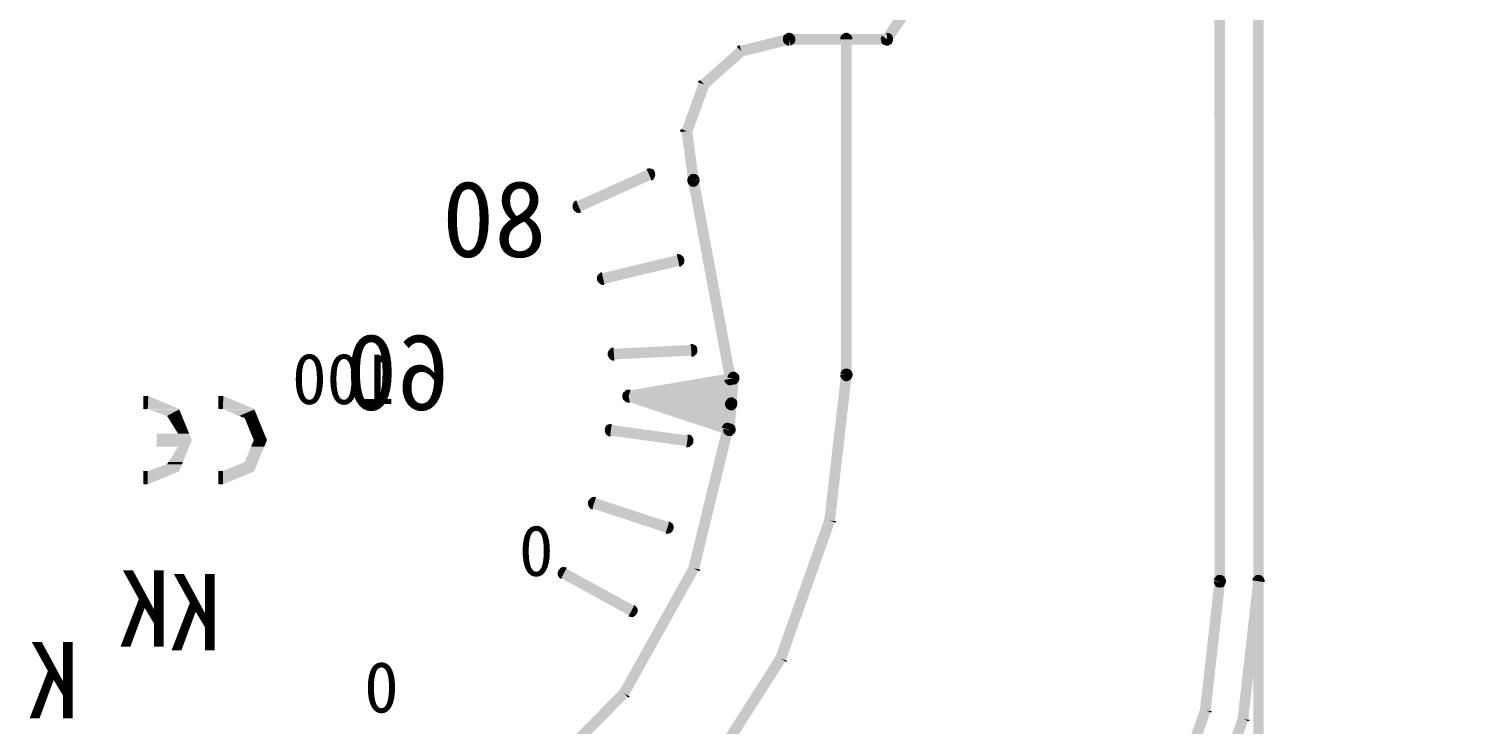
# Model space of a CAD drawing. Header units: millimetres. Extents: x -185079 to -2648, y 85916 to 249201.
# Drawn here: x -52763.5 to -52650.8, y 133348.9 to 133402.8 of the extents above; entities that cross this region are included whole.
import ezdxf

# ---------------------------------------------------------------- set-up
doc = ezdxf.new("R2010")
doc.units = ezdxf.units.MM
doc.linetypes.add('DASHDOT', pattern=[25.4, 12.7, -6.35, 0, -6.35])
doc.layers.get('0').update_dxf_attribs({"color": 255, "linetype": 'DASHDOT'})
doc.layers.add('1', color=4, linetype='Continuous')
doc.styles.add('PDF SimSun', font='simsun.ttc')

msp = doc.modelspace()

# ---------------------------------------------------------------- hatches: boundary and pattern name
at = {"extrusion": (-0.004685415688226612, -0.01745240643729066, 0.9998367168639968)}
for points in [[(-85492.51224580433, 115335.46232936), (-85492.1154440139, 115335.5688754093), (-85491.7179349119, 115335.6756113802), (-85434.68199248592, 115123.2607520412), (-85435.07950158791, 115123.1540160703), (-85435.47630337834, 115123.047470021)], [(-85479.33132064763, 115274.8229424209), (-85478.9345188572, 115274.9294884702), (-85478.53771706678, 115275.0360345195), (-85447.94608624738, 115161.1058234796), (-85448.3428880378, 115160.9992774303), (-85448.73968982823, 115160.892731381)], [(-85480.15482019172, 115207.8123453394), (-85479.76046929408, 115207.6710249463), (-85479.36541108489, 115207.5298944749), (-85483.75086570898, 115194.7259717629), (-85484.14521660662, 115194.867292156), (-85484.54027481581, 115195.0084226274)], [(-85494.81184765778, 115191.0416392213), (-85495.15963346325, 115191.2637106047), (-85495.11915272137, 115191.3162871002), (-85495.08779507625, 115191.3520060862), (-85495.02095388464, 115191.4109023715)], [(-85494.60255150928, 115190.6716687594), (-85494.81184765778, 115191.0416392213), (-85495.02095388464, 115191.4109023715), (-85491.66457782479, 115193.274422298), (-85491.45528167629, 115192.9044518362), (-85491.24598552777, 115192.5344813744)], [(-85491.45528167629, 115192.9044518362), (-85491.56201764723, 115193.3019609382), (-85491.67389084323, 115193.2582720999), (-85491.76258673986, 115193.1790997151), (-85491.83532236009, 115193.0913216235), (-85491.87144176115, 115192.9716684969), (-85491.86594774763, 115192.8495395314), (-85491.83840910744, 115192.7469793539), (-85491.78198866094, 115192.6385247477), (-85491.6907919795, 115192.5530575192), (-85491.58368053945, 115192.5128122168), (-85491.46725608097, 115192.4887171124), (-85491.34854570533, 115192.5069427342)], [(-85491.45528167629, 115192.9044518362), (-85491.24598552777, 115192.5344813744), (-85491.1579969427, 115192.6134638374), (-85491.08526132247, 115192.7012419291), (-85491.04843460985, 115192.8210849774), (-85491.03777842529, 115192.9339009244), (-85491.0687356553, 115193.0491927102), (-85491.12534602347, 115193.1583546279), (-85491.20451840822, 115193.2470505246), (-85491.31415120486, 115193.2995100454), (-85491.43057566335, 115193.3236051497), (-85491.54928603898, 115193.305379528), (-85491.66457782479, 115193.274422298)], [(-85484.25195257756, 115195.264801258), (-85484.14521660662, 115194.867292156), (-85484.03848063566, 115194.469783054), (-85491.34854570533, 115192.5069427342), (-85491.45528167629, 115192.9044518362), (-85491.56201764723, 115193.3019609382)], [(-85487.17958323931, 115194.0525282497), (-85486.78278144887, 115194.159074299), (-85486.82647028714, 115194.2709474949), (-85486.90493536032, 115194.3598333132), (-85486.99342076351, 115194.4323790118), (-85487.11326381181, 115194.4692057244), (-85487.23539277725, 115194.4637117109), (-85487.33724564326, 115194.4363629924), (-85487.44570024943, 115194.3799425459), (-85487.53097755625, 115194.2880385529), (-85487.57122285869, 115194.1809271128), (-85487.59461065149, 115194.064692576), (-85487.57638502974, 115193.9459822004)], [(-85480.0401828001, 115169.0480989624), (-85480.43698459053, 115168.9415529131), (-85480.83378638096, 115168.8350068638), (-85487.57638502974, 115193.9459822004), (-85487.17958323931, 115194.0525282497), (-85486.78278144887, 115194.159074299)], [(-85484.14521660662, 115194.867292156), (-85484.54027481581, 115195.0084226274), (-85484.56366260862, 115194.8921880906), (-85484.54614429842, 115194.7732877933), (-85484.5017481486, 115194.661604519), (-85484.43601468366, 115194.5693001109), (-85484.3355049838, 115194.4999830804), (-85484.22858346539, 115194.4604450896), (-85484.10284598848, 115194.4525001833), (-85483.98755420267, 115194.4834574133), (-85483.89202112639, 115194.5371665815), (-85483.80655389791, 115194.628363263), (-85483.75086570898, 115194.7259717629)], [(-85484.14521660662, 115194.867292156), (-85484.03848063566, 115194.469783054), (-85483.92731475124, 115194.5132819706), (-85483.8386188546, 115194.5924543554), (-85483.76607315603, 115194.6809397585), (-85483.72995375497, 115194.8005928852), (-85483.73474045692, 115194.9229117723), (-85483.7622790971, 115195.0254719499), (-85483.81940685518, 115195.1337366344), (-85483.91060353661, 115195.2192038629), (-85484.01752505501, 115195.2587418537), (-85484.1339495135, 115195.2828369581), (-85484.25195257756, 115195.264801258)], [(-85496.574427231, 115187.5859407816), (-85496.92240295812, 115187.8087194766), (-85497.27037868527, 115188.0314981715), (-85495.15963346325, 115191.2637106047), (-85494.81184765778, 115191.0416392213), (-85494.46387193065, 115190.8188605263)], [(-85496.84103995058, 115183.9275560901), (-85497.26290454241, 115183.965183633), (-85497.68495905588, 115184.0035184874), (-85497.34426754995, 115187.8463470194), (-85496.92240295812, 115187.8087194766), (-85496.50034844465, 115187.7703846222)], [(-85496.92240295812, 115187.8087194766), (-85497.34426754995, 115187.8463470194), (-85497.33196130281, 115187.9050078653), (-85497.30744083734, 115187.9661900677), (-85497.27037868527, 115188.0314981715)], [(-85497.26290454241, 115183.965183633), (-85497.64603197358, 115183.8077111507), (-85497.65970633284, 115183.8586375837), (-85497.67698920358, 115183.9230029365), (-85497.68495905588, 115184.0035184874)], [(-85495.40536421609, 115180.5745947425), (-85495.78849164725, 115180.4171222602), (-85496.17142915676, 115180.2589424664), (-85497.64603197358, 115183.8077111507), (-85497.26290454241, 115183.965183633), (-85496.8799670329, 115184.1233634268)], [(-85503.58892209386, 115175.8353633055), (-85503.85555649389, 115176.1618803685), (-85504.12167350402, 115176.4892946647), (-85499.48405844528, 115180.2771561493), (-85499.21794143516, 115179.9497418531), (-85498.95111711347, 115179.6225174785)], [(-85499.21794143516, 115179.9497418531), (-85498.95111711347, 115179.6225174785), (-85498.87927872645, 115179.7108129601), (-85498.82630181577, 115179.8213429899), (-85498.80291402296, 115179.9375775268), (-85498.82113964472, 115180.0562879024), (-85498.86482848297, 115180.1681610984), (-85498.93056194791, 115180.2604655065), (-85499.03177895935, 115180.3295926152), (-85499.15091469609, 115180.3666092495), (-85499.26031205329, 115180.3645338258), (-85499.37560383909, 115180.3335765958), (-85499.48405844528, 115180.2771561493)], [(-85495.78849164725, 115180.4171222602), (-85495.41239131738, 115180.6007652706), (-85495.47812478233, 115180.6930696787), (-85495.57002877533, 115180.7783469855), (-85495.67624298215, 115180.818074898), (-85495.79266744065, 115180.8421700024), (-85495.90795922645, 115180.8112127724), (-85496.01983242245, 115180.7675239341), (-85496.10852831909, 115180.6883515494), (-85496.17694811626, 115180.5873244596), (-85496.20104322064, 115180.4709000011), (-85496.19554920714, 115180.3487710357), (-85496.16459197713, 115180.2334792499)], [(-85495.78849164725, 115180.4171222602), (-85496.17142915676, 115180.2589424664), (-85496.11500871026, 115180.1504878602), (-85496.02652330707, 115180.0779421616), (-85495.91689051042, 115180.0254826408), (-85495.80046605194, 115180.0013875365), (-85495.68175567631, 115180.0196131582), (-85495.56988248031, 115180.0633019965), (-85495.47776799386, 115180.129742773), (-85495.40845096344, 115180.2302524729), (-85495.38506317064, 115180.3464870097), (-85495.37440698608, 115180.4593029567), (-85495.40536421609, 115180.5745947425)], [(-85496.16459197713, 115180.2334792499), (-85495.78849164725, 115180.4171222602), (-85495.41239131738, 115180.6007652706), (-85488.66091727627, 115166.4990110406), (-85489.0372075278, 115166.3160753418), (-85489.41330785767, 115166.1324323315)], [(-85503.85555649389, 115176.1618803685), (-85504.12167350402, 115176.4892946647), (-85504.19421920259, 115176.4008092615), (-85504.24648880171, 115176.2904691533), (-85504.27058390608, 115176.1740446948), (-85504.25235828433, 115176.0553343192), (-85504.20866944606, 115175.9434611232), (-85504.14222866956, 115175.8513466367), (-85504.04171896969, 115175.7820296063), (-85503.92206584304, 115175.7459102053), (-85503.81247856418, 115175.7472783174), (-85503.69718677839, 115175.7782355474), (-85503.58892209386, 115175.8353633055)], [(-85495.51291232387, 115174.4853207133), (-85495.31705509519, 115174.11174174), (-85495.12068047658, 115173.73906), (-85500.37955729467, 115170.8839286009), (-85500.57541452337, 115171.2575075742), (-85500.77178914196, 115171.6301893143)], [(-85495.31705509519, 115174.11174174), (-85495.12068047658, 115173.73906), (-85495.01906305003, 115173.820943663), (-85494.94651735146, 115173.9094290662), (-85494.90697936059, 115174.0163505846), (-85494.89974176585, 115174.1418981398), (-85494.93069899586, 115174.2571899256), (-85494.98711944236, 115174.3656445318), (-85495.06216592574, 115174.4417987419), (-85495.17611454542, 115174.5075072608), (-85495.29234908226, 115174.5308950536), (-85495.39832784963, 115174.5160880217), (-85495.51291232387, 115174.4853207133)], [(-85500.57541452337, 115171.2575075742), (-85500.77178914196, 115171.6301893143), (-85500.87340656851, 115171.5483056513), (-85500.94595226708, 115171.4598202481), (-85500.98549025795, 115171.3528987297), (-85500.99272785269, 115171.2273511744), (-85500.96177062269, 115171.1120593886), (-85500.90535017618, 115171.0036047824), (-85500.83030369281, 115170.9274505724), (-85500.71635507312, 115170.8617420534), (-85500.60012053628, 115170.8383542606), (-85500.49484908048, 115170.8529713709), (-85500.37955729467, 115170.8839286009)], [(-85498.25103553392, 115165.8204768885), (-85498.38323472136, 115166.2111488108), (-85498.48237630911, 115166.1708785624), (-85498.5712621274, 115166.0924134892), (-85498.63697064634, 115165.9784648695), (-85498.66377702897, 115165.8749619409), (-85498.65828301545, 115165.7528329755), (-85498.62732578545, 115165.6375411897), (-85498.5615923205, 115165.5452367816), (-85498.4696883275, 115165.4599594747), (-85498.36328419902, 115165.4195242506), (-85498.23431805393, 115165.3995550477), (-85498.11902626812, 115165.4305122777)], [(-85492.67249751311, 115168.0471151988), (-85492.54029832565, 115167.6564432764), (-85492.4080991382, 115167.265771354), (-85498.11902626812, 115165.4305122777), (-85498.25103553392, 115165.8204768885), (-85498.38323472136, 115166.2111488108)], [(-85492.54029832565, 115167.6564432764), (-85492.4080991382, 115167.265771354), (-85492.30895755046, 115167.3060416025), (-85492.22026165383, 115167.3852139872), (-85492.15526044645, 115167.4989726853), (-85492.12774675226, 115167.6026655355), (-85492.13324076578, 115167.724794501), (-85492.16419799578, 115167.8400862868), (-85492.22993146072, 115167.9323906949), (-85492.32183545372, 115168.0176680017), (-85492.42875697212, 115168.0572059926), (-85492.5572057273, 115168.0780724288), (-85492.67249751311, 115168.0471151988)], [(-85489.00071265764, 115166.792992268), (-85488.83031864544, 115166.4125761151), (-85488.65921732168, 115166.0323498839), (-85496.136295175, 115162.5960126982), (-85496.30720657711, 115162.9755316179), (-85496.4776005893, 115163.3559477708)], [(-85489.0372075278, 115166.3160753418), (-85489.41330785767, 115166.1324323315), (-85489.34757439273, 115166.0401279234), (-85489.2563777113, 115165.9546606949), (-85489.14926627124, 115165.9144153924), (-85489.0330317344, 115165.8910275996), (-85488.91773994859, 115165.9219848296), (-85488.8058667526, 115165.9656736679), (-85488.71787816753, 115166.044656131), (-85488.64856113713, 115166.1451658309), (-85488.62517334432, 115166.2614003677), (-85488.62996004625, 115166.3837192548), (-85488.66091727627, 115166.4990110406)], [(-85489.23737620532, 115166.3442248906), (-85488.83031864544, 115166.4125761151), (-85488.42326108557, 115166.4809273397), (-85488.06035071213, 115164.516534183), (-85488.46759819366, 115164.4488902701), (-85488.87465575353, 115164.3805390455)], [(-85488.83031864544, 115166.4125761151), (-85488.42326108557, 115166.4809273397), (-85488.45421831557, 115166.5962191255), (-85488.52337037033, 115166.7012551418), (-85488.62458738177, 115166.7703822506), (-85488.73441010006, 115166.8235490829), (-85488.84722604707, 115166.8342052675), (-85488.96251783289, 115166.8032480375), (-85489.07439102889, 115166.7595591992), (-85489.1596683357, 115166.6676552062), (-85489.21535652464, 115166.5700467063), (-85489.23945162902, 115166.4536222478), (-85489.23737620532, 115166.3442248906)], [(-85488.83031864544, 115166.4125761151), (-85488.65921732168, 115166.0323498839), (-85488.55437122697, 115166.1022092502), (-85488.48234291832, 115166.1897974202), (-85488.42936600762, 115166.30032745), (-85488.41870982308, 115166.413143397), (-85488.43693544483, 115166.5318537727), (-85488.48062428308, 115166.6437269687), (-85488.55908935628, 115166.7326127869), (-85488.65688777789, 115166.7890082875), (-85488.7767308262, 115166.8258350001), (-85488.88542087183, 115166.8239494981), (-85489.00071265764, 115166.792992268)], [(-85480.84746074023, 115168.8859332968), (-85480.43698459053, 115168.9415529131), (-85480.02631851919, 115168.9964652178), (-85478.35553604669, 115157.7641167843), (-85478.76601219639, 115157.708497168), (-85479.17667826774, 115157.6535848632)], [(-85480.43698459053, 115168.9415529131), (-85480.02631851919, 115168.9964652178), (-85480.05727574919, 115169.1117570036), (-85480.12642780395, 115169.21679302), (-85480.21491320714, 115169.2893387185), (-85480.32473592543, 115169.3425055509), (-85480.43755187246, 115169.3531617354), (-85480.55626224808, 115169.3349361137), (-85480.66813544407, 115169.2912472754), (-85480.75702126237, 115169.2127822022), (-85480.8127094513, 115169.1151737023), (-85480.84953616392, 115168.995330654), (-85480.84746074023, 115168.8859332968)], [(-85480.43698459053, 115168.9415529131), (-85480.83378638096, 115168.8350068638), (-85480.78990762105, 115168.7224263562), (-85480.71144254786, 115168.6335405379), (-85480.62314706633, 115168.5617021509), (-85480.50330401803, 115168.5248754383), (-85480.38117505258, 115168.5303694518), (-85480.27932218659, 115168.5577181703), (-85480.17086758041, 115168.6141386169), (-85480.0855902736, 115168.7060426099), (-85480.04515504949, 115168.8124467383), (-85480.0217672567, 115168.9286812752), (-85480.0401828001, 115169.0480989624)], [(-85496.30720657711, 115162.9755316179), (-85496.2825005642, 115163.3946849314), (-85496.40050362825, 115163.3766492313), (-85496.51579541406, 115163.3456920013), (-85496.60468123235, 115163.2672269281), (-85496.6738083411, 115163.1660099167), (-85496.71334633198, 115163.0590883983), (-85496.72470982811, 115162.9460825296), (-85496.69375259809, 115162.8307907438), (-85496.63662484002, 115162.7225260593), (-85496.55815976684, 115162.633640241), (-85496.44762973697, 115162.5806633303), (-85496.3321025117, 115162.5570856159)], [(-85496.30720657711, 115162.9755316179), (-85496.4776005893, 115163.3559477708), (-85496.58263660567, 115163.286795716), (-85496.65518230424, 115163.1983103128), (-85496.70745190336, 115163.0879702046), (-85496.7188153995, 115162.974964336), (-85496.70058977773, 115162.8562539603), (-85496.65690093947, 115162.7443807643), (-85496.57772855471, 115162.6556848677), (-85496.48063744466, 115162.5990994455), (-85496.36098431802, 115162.5629800445), (-85496.25158696082, 115162.5650554682), (-85496.136295175, 115162.5960126982)], [(-85488.06725019903, 115162.9070690168), (-85488.09195621197, 115162.4879157032), (-85488.11685214654, 115162.0694697012), (-85496.3321025117, 115162.5570856159), (-85496.30720657711, 115162.9755316179), (-85496.2825005642, 115163.3946849314)], [(-85487.6883172419, 115162.568998536), (-85488.09195621197, 115162.4879157032), (-85488.49559518203, 115162.4068328704), (-85488.87123716372, 115164.3678074373), (-85488.46759819366, 115164.4488902701), (-85488.06376930194, 115164.5292657913)], [(-85488.46759819366, 115164.4488902701), (-85488.87465575353, 115164.3805390455), (-85488.84369852353, 115164.2652472597), (-85488.77454646878, 115164.1602112433), (-85488.67332945734, 115164.0910841346), (-85488.56279942747, 115164.0381072239), (-85488.45069079201, 115164.0272611177), (-85488.33539900622, 115164.0582183477), (-85488.22352581022, 115164.1019071859), (-85488.1382485034, 115164.1938111789), (-85488.08166308123, 115164.290902289), (-85488.05827528842, 115164.4071368258), (-85488.06035071213, 115164.516534183)], [(-85488.46759819366, 115164.4488902701), (-85488.06376930194, 115164.5292657913), (-85488.0949164536, 115164.6452648887), (-85488.16064991854, 115164.7375692968), (-85488.26167700833, 115164.805989094), (-85488.37149972662, 115164.8591559263), (-85488.48431567363, 115164.8698121109), (-85488.59960745944, 115164.8388548808), (-85488.71148065545, 115164.7951660426), (-85488.79694788392, 115164.7039693612), (-85488.85263607286, 115164.6063608612), (-85488.87673117722, 115164.4899364027), (-85488.87123716372, 115164.3678074373)], [(-85496.95009086758, 115160.0548019329), (-85497.00519309397, 115160.4661753158), (-85497.12048487978, 115160.4352180858), (-85497.21601795606, 115160.3815089175), (-85497.30148518454, 115160.2903122361), (-85497.35446209522, 115160.1797822062), (-85497.36511827978, 115160.0669662592), (-85497.34689265801, 115159.9482558836), (-85497.30320381976, 115159.8363826876), (-85497.224031435, 115159.7476867909), (-85497.12352173514, 115159.6783697605), (-85497.01641029508, 115159.6381244581), (-85496.89428132963, 115159.6436184716)], [(-85491.07298914551, 115161.2203549211), (-85491.01717960756, 115160.8091714598), (-85490.96207738118, 115160.3977980769), (-85496.89428132963, 115159.6436184716), (-85496.95009086758, 115160.0548019329), (-85497.00519309397, 115160.4661753158)], [(-85488.23042529714, 115162.4924420197), (-85487.80950345633, 115162.5091594997), (-85487.83704209652, 115162.6117196773), (-85487.88073093478, 115162.7235928733), (-85487.95919600797, 115162.8124786916), (-85488.07314462765, 115162.8781872105), (-85488.17664755623, 115162.9049935931), (-85488.29877652168, 115162.8994995796), (-85488.41406830748, 115162.8685423496), (-85488.50566540402, 115162.8029988063), (-85488.59094271086, 115162.7110948133), (-85488.63137793494, 115162.6046906848), (-85488.65115721629, 115162.4750172282)], [(-85488.09195621197, 115162.4879157032), (-85488.11685214654, 115162.0694697012), (-85487.99795184926, 115162.0869880114), (-85487.88266006345, 115162.1179452414), (-85487.79396416682, 115162.1971176262), (-85487.72554436963, 115162.298144716), (-85487.68529906719, 115162.405256156), (-85487.67464288263, 115162.518072103), (-85487.70560011265, 115162.6333638888), (-85487.76202055915, 115162.741818495), (-85487.8411929439, 115162.8305143917), (-85487.95082574055, 115162.8829739124), (-85488.06725019903, 115162.9070690168)], [(-85491.01717960756, 115160.8091714598), (-85490.96207738118, 115160.3977980769), (-85490.84678559536, 115160.4287553069), (-85490.75125251908, 115160.4824644751), (-85490.6657852906, 115160.5736611566), (-85490.61351569148, 115160.6840012648), (-85490.60215219537, 115160.7970071335), (-85490.62037781712, 115160.9157175091), (-85490.66406665539, 115161.0275907051), (-85490.74323904014, 115161.1162866017), (-85490.84374874001, 115161.1856036321), (-85490.95086018006, 115161.2258489346), (-85491.07298914551, 115161.2203549211)], [(-85488.65115721629, 115162.4750172282), (-85488.23042529714, 115162.4924420197), (-85487.80950345633, 115162.5091594997), (-85487.5496210241, 115151.4196832277), (-85487.9705428649, 115151.4029657477), (-85488.39146470571, 115151.3862482677)], [(-85488.09195621197, 115162.4879157032), (-85488.49559518203, 115162.4068328704), (-85488.46463795201, 115162.2915410846), (-85488.39890448708, 115162.1992366765), (-85488.2978773973, 115162.1308168793), (-85488.18734736742, 115162.0778399686), (-85488.07504881034, 115162.0662865509), (-85487.95975702452, 115162.0972437809), (-85487.84807375018, 115162.1416399307), (-85487.7626065217, 115162.2328366121), (-85487.70691833277, 115162.3304451121), (-85487.68282322839, 115162.4468695706), (-85487.6883172419, 115162.568998536)], [(-85496.73847648191, 115154.256728287), (-85496.713770469, 115154.6758816005), (-85496.83248084462, 115154.6576559788), (-85496.94364672904, 115154.6141570622), (-85497.03595113715, 115154.5484235972), (-85497.1050782459, 115154.4472065858), (-85497.14461623678, 115154.3402850674), (-85497.15256114308, 115154.2145475905), (-85497.12502250289, 115154.1119874129), (-85497.06789474482, 115154.0037227284), (-85496.97669806339, 115153.9182554999), (-85496.87889964176, 115153.8618599994), (-85496.7633724165, 115153.838282285)], [(-85496.7633724165, 115153.838282285), (-85496.73847648191, 115154.256728287), (-85496.713770469, 115154.6758816005), (-85490.73624630032, 115154.3434422034), (-85490.76095231324, 115153.9242888898), (-85490.78565832617, 115153.5051355763)], [(-85490.76095231324, 115153.9242888898), (-85490.78565832617, 115153.5051355763), (-85490.66694795055, 115153.523361198), (-85490.55507475455, 115153.5670500363), (-85490.46296026811, 115153.6334908128), (-85490.39454047091, 115153.7345179026), (-85490.35410524682, 115153.840922031), (-85490.34686765209, 115153.9664695863), (-85490.37440629228, 115154.0690297639), (-85490.43101666043, 115154.1781916816), (-85490.52292065344, 115154.2634689884), (-85490.61982184183, 115154.319347099), (-85490.73624630032, 115154.3434422034)], [(-85479.18806670986, 115157.7468320224), (-85478.76601219639, 115157.708497168), (-85478.34414760456, 115157.6708696251), (-85479.23100665136, 115146.356135037), (-85479.65287124319, 115146.3937625799), (-85480.07492575666, 115146.4320974343)], [(-85497.59629612077, 115148.4058158689), (-85497.50109488696, 115148.816598915), (-85497.61391083397, 115148.8272550996), (-85497.72849530821, 115148.7964877912), (-85497.8403685042, 115148.752798953), (-85497.92564581103, 115148.66089496), (-85497.9822312332, 115148.5638038499), (-85498.005619026, 115148.4475693131), (-85497.99993509083, 115148.3247330361), (-85497.96897786082, 115148.2094412503), (-85497.90324439589, 115148.1171368422), (-85497.8022173061, 115148.048717045), (-85497.6923945878, 115147.9955502126)], [(-85497.6923945878, 115147.9955502126), (-85497.59629612077, 115148.4058158689), (-85497.50109488696, 115148.816598915), (-85491.68412368257, 115147.3961009464), (-85491.78022214961, 115146.9858352901), (-85491.87542338342, 115146.5750522439)], [(-85488.36736960133, 115151.5026727262), (-85487.9705428649, 115151.4029657477), (-85487.57300881691, 115151.3034486908), (-85490.28384124149, 115140.5431451946), (-85490.68066797791, 115140.6428521731), (-85491.0782020259, 115140.7423692299)], [(-85448.75336418749, 115160.943657814), (-85448.3428880378, 115160.9992774303), (-85447.93222196645, 115161.054189735), (-85446.42478772422, 115151.0966776316), (-85446.83545379556, 115151.0417653269), (-85447.24663725683, 115150.9859557889)], [(-85448.3428880378, 115160.9992774303), (-85447.93222196645, 115161.054189735), (-85447.96317919646, 115161.1694815209), (-85448.0323312512, 115161.2745175372), (-85448.1208166544, 115161.3470632358), (-85448.2306393727, 115161.4002300681), (-85448.34345531971, 115161.4108862527), (-85448.46216569534, 115161.3926606309), (-85448.57403889134, 115161.3489717927), (-85448.66292470963, 115161.2705067195), (-85448.71861289856, 115161.1728982195), (-85448.7554396112, 115161.0530551712), (-85448.75336418749, 115160.943657814)], [(-85448.3428880378, 115160.9992774303), (-85448.73968982823, 115160.892731381), (-85448.69581106832, 115160.7801508735), (-85448.61734599512, 115160.6912650552), (-85448.52905051359, 115160.6194266682), (-85448.40920746529, 115160.5825999556), (-85448.28707849985, 115160.5880939691), (-85448.18522563386, 115160.6154426876), (-85448.07677102769, 115160.6718631341), (-85447.99149372085, 115160.7637671271), (-85447.95105849676, 115160.8701712556), (-85447.92767070395, 115160.9864057924), (-85447.94608624738, 115161.1058234796)], [(-85445.86045986868, 115161.7204373891), (-85445.44998371898, 115161.7760570054), (-85445.03861033607, 115161.8311592318), (-85443.43349275587, 115151.199199856), (-85443.84415882721, 115151.1442875513), (-85444.25463497691, 115151.088667935)], [(-85445.44998371898, 115161.7760570054), (-85445.03861033607, 115161.8311592318), (-85445.06956756607, 115161.9464510176), (-85445.1394269324, 115162.0512971123), (-85445.22720502401, 115162.1240327325), (-85445.33773505388, 115162.1770096432), (-85445.4505510009, 115162.1876658277), (-85445.56926137653, 115162.169440206), (-85445.68113457251, 115162.1257513677), (-85445.76931307925, 115162.0474762162), (-85445.82570857975, 115161.9496777946), (-85445.8618279808, 115161.8300246679), (-85445.86045986868, 115161.7204373891)], [(-85491.78022214961, 115146.9858352901), (-85491.87542338342, 115146.5750522439), (-85491.76331474796, 115146.5642061377), (-85491.64802296215, 115146.5951633677), (-85491.53614976617, 115146.638852206), (-85491.45068253769, 115146.7300488874), (-85491.39428703718, 115146.8278473091), (-85491.37089924437, 115146.9440818459), (-85491.37639325789, 115147.0662108113), (-85491.40735048789, 115147.1815025971), (-85491.47308395283, 115147.2738070053), (-85491.57430096428, 115147.342934114), (-85491.68412368257, 115147.3961009464)], [(-85480.05724247082, 115146.5187428532), (-85479.65287124319, 115146.3937625799), (-85479.24850001556, 115146.2687823065), (-85482.66879138685, 115135.4423430391), (-85483.07316261447, 115135.5673233124), (-85483.47753384212, 115135.6923035857)], [(-85491.03795672348, 115140.84948067), (-85490.68066797791, 115140.6428521731), (-85490.323569154, 115140.4369309878), (-85495.80969083316, 115130.8143072831), (-85496.16749696864, 115131.0200385468), (-85496.5247857142, 115131.2266670437)], [(-85447.25389979758, 115151.0666612615), (-85446.83545379556, 115151.0417653269), (-85446.41700779357, 115151.0168693923), (-85447.16248224885, 115140.9632487742), (-85447.58092825087, 115140.9881447088), (-85447.99937425287, 115141.0130406433)], [(-85444.26260482923, 115151.1691834859), (-85443.84415882721, 115151.1442875513), (-85443.42552290355, 115151.1186843051), (-85444.21378707273, 115140.4082541827), (-85444.63223307474, 115140.4331501173), (-85445.05067907674, 115140.4580460519)]]:
    msp.add_hatch(color=7, dxfattribs=at).paths.add_polyline_path(points, flags=16)

# ---------------------------------------------------------------- linework, layer by layer
for p, q in [((-52701.03252303253, 133364.6532231027, 2080.94767151093), (-52701.04569786818, 133364.5602267924, 2080.94598649681)), ((-52711.55693247879, 133360.9106708032, 2080.833025014119), (-52711.60965356364, 133360.8044939135, 2080.830924608726)), ((-52704.83550752765, 133353.864186597, 2080.741524637242), (-52704.87504832631, 133353.7843708661, 2080.739946137846)), ((-52717.01732433077, 133351.1167680433, 2080.636481544665), (-52717.08322899608, 133351.0245039874, 2080.634562210714)), ((-52671.92228919586, 133349.9356416768, 2080.827188171522), (-52671.93546516952, 133349.8565582004, 2080.825746004152)), ((-52669.00671699838, 133349.2590386002, 2080.829040789847), (-52669.01989291216, 133349.1792228693, 2080.827585841069))]:
    msp.add_line(p, q, dxfattribs=at)
for points, elevation in [([(-85495.15963346322, 115191.2637106046), (-85495.11915272134, 115191.3162871002), (-85495.08779507622, 115191.3520060862), (-85495.02095388461, 115191.4109023715)], 5.106815111038158e-10), ([(-85491.5620176472, 115193.3019609381), (-85491.6738908432, 115193.2582720999), (-85491.76258673983, 115193.1790997151), (-85491.83532236006, 115193.0913216235), (-85491.87144176112, 115192.9716684968), (-85491.8659477476, 115192.8495395314), (-85491.83840910741, 115192.7469793538), (-85491.7819886609, 115192.6385247477), (-85491.69079197948, 115192.5530575192), (-85491.58368053942, 115192.5128122168), (-85491.46725608094, 115192.4887171124), (-85491.3485457053, 115192.5069427341)], 5.106815037212168e-10), ([(-85491.24598552774, 115192.5344813743), (-85491.15799694267, 115192.6134638374), (-85491.08526132244, 115192.701241929), (-85491.04843460982, 115192.8210849773), (-85491.03777842526, 115192.9339009244), (-85491.06873565527, 115193.0491927102), (-85491.12534602344, 115193.1583546279), (-85491.2045184082, 115193.2470505246), (-85491.31415120483, 115193.2995100453), (-85491.43057566333, 115193.3236051497), (-85491.54928603895, 115193.3053795279), (-85491.66457782476, 115193.2744222979)], 5.106814981934784e-10), ([(-85486.78278144884, 115194.1590742989), (-85486.82647028711, 115194.2709474949), (-85486.90493536029, 115194.3598333132), (-85486.99342076348, 115194.4323790118), (-85487.11326381179, 115194.4692057244), (-85487.23539277722, 115194.4637117109), (-85487.33724564323, 115194.4363629924), (-85487.4457002494, 115194.3799425459), (-85487.53097755622, 115194.2880385528), (-85487.57122285866, 115194.1809271128), (-85487.59461065146, 115194.064692576), (-85487.57638502971, 115193.9459822003)], 5.106814938980788e-10), ([(-85484.54027481578, 115195.0084226274), (-85484.56366260859, 115194.8921880906), (-85484.5461442984, 115194.7732877933), (-85484.50174814857, 115194.6616045189), (-85484.43601468363, 115194.5693001108), (-85484.33550498377, 115194.4999830804), (-85484.22858346536, 115194.4604450895), (-85484.10284598845, 115194.4525001832), (-85483.98755420264, 115194.4834574132), (-85483.89202112636, 115194.5371665815), (-85483.80655389788, 115194.6283632629), (-85483.75086570895, 115194.7259717629)], 5.106814887946715e-10), ([(-85484.03848063563, 115194.469783054), (-85483.92731475121, 115194.5132819706), (-85483.83861885457, 115194.5924543553), (-85483.766073156, 115194.6809397585), (-85483.72995375494, 115194.8005928852), (-85483.73474045689, 115194.9229117723), (-85483.76227909708, 115195.0254719498), (-85483.81940685515, 115195.1337366344), (-85483.91060353658, 115195.2192038628), (-85484.01752505498, 115195.2587418537), (-85484.13394951347, 115195.2828369581), (-85484.25195257753, 115195.264801258)], 5.106814848791371e-10), ([(-85497.34426754992, 115187.8463470194), (-85497.33196130279, 115187.9050078652), (-85497.3074408373, 115187.9661900677), (-85497.27037868524, 115188.0314981715)], 5.106815349921325e-10), ([(-85497.64603197355, 115183.8077111506), (-85497.65970633281, 115183.8586375836), (-85497.67698920355, 115183.9230029365), (-85497.68495905586, 115184.0035184873)], 5.106815637462821e-10), ([(-85498.95111711344, 115179.6225174785), (-85498.87927872642, 115179.71081296), (-85498.82630181574, 115179.8213429899), (-85498.80291402293, 115179.9375775267), (-85498.82113964469, 115180.0562879023), (-85498.86482848294, 115180.1681610984), (-85498.93056194788, 115180.2604655064), (-85499.03177895932, 115180.3295926152), (-85499.15091469606, 115180.3666092495), (-85499.26031205326, 115180.3645338258), (-85499.37560383906, 115180.3335765958), (-85499.48405844525, 115180.2771561493)], 5.106815901716923e-10), ([(-85495.41239131735, 115180.6007652705), (-85495.4781247823, 115180.6930696787), (-85495.5700287753, 115180.7783469855), (-85495.67624298212, 115180.818074898), (-85495.79266744062, 115180.8421700024), (-85495.90795922642, 115180.8112127724), (-85496.01983242242, 115180.7675239341), (-85496.10852831906, 115180.6883515494), (-85496.17694811623, 115180.5873244596), (-85496.20104322062, 115180.4709000011), (-85496.19554920711, 115180.3487710356), (-85496.1645919771, 115180.2334792498)], 5.106815908958502e-10), ([(-85496.17142915673, 115180.2589424663), (-85496.11500871023, 115180.1504878602), (-85496.02652330704, 115180.0779421616), (-85495.91689051039, 115180.0254826408), (-85495.80046605191, 115180.0013875364), (-85495.68175567628, 115180.0196131582), (-85495.56988248028, 115180.0633019965), (-85495.47776799383, 115180.129742773), (-85495.40845096341, 115180.2302524728), (-85495.38506317062, 115180.3464870097), (-85495.37440698605, 115180.4593029567), (-85495.40536421606, 115180.5745947425)], 5.10681588550595e-10), ([(-85504.12167350399, 115176.4892946646), (-85504.19421920256, 115176.4008092615), (-85504.24648880168, 115176.2904691532), (-85504.27058390605, 115176.1740446948), (-85504.2523582843, 115176.0553343191), (-85504.20866944603, 115175.9434611231), (-85504.14222866953, 115175.8513466367), (-85504.04171896966, 115175.7820296063), (-85503.92206584301, 115175.7459102052), (-85503.81247856416, 115175.7472783173), (-85503.69718677836, 115175.7782355473), (-85503.58892209383, 115175.8353633054)], 5.106816214273626e-10), ([(-85495.12068047655, 115173.7390599999), (-85495.01906305, 115173.8209436629), (-85494.94651735143, 115173.9094290661), (-85494.90697936056, 115174.0163505845), (-85494.89974176582, 115174.1418981398), (-85494.93069899583, 115174.2571899256), (-85494.98711944233, 115174.3656445318), (-85495.06216592572, 115174.4417987418), (-85495.1761145454, 115174.5075072608), (-85495.29234908223, 115174.5308950536), (-85495.3983278496, 115174.5160880216), (-85495.51291232384, 115174.4853207133)], 5.106816320839175e-10), ([(-85500.77178914193, 115171.6301893142), (-85500.87340656848, 115171.5483056512), (-85500.94595226705, 115171.459820248), (-85500.98549025792, 115171.3528987296), (-85500.99272785266, 115171.2273511744), (-85500.96177062266, 115171.1120593886), (-85500.90535017615, 115171.0036047824), (-85500.83030369278, 115170.9274505724), (-85500.71635507309, 115170.8617420534), (-85500.60012053626, 115170.8383542606), (-85500.49484908045, 115170.8529713709), (-85500.37955729464, 115170.8839286009)], 5.106816572350639e-10), ([(-85498.38323472133, 115166.2111488108), (-85498.48237630908, 115166.1708785624), (-85498.57126212737, 115166.0924134892), (-85498.63697064632, 115165.9784648695), (-85498.66377702894, 115165.8749619409), (-85498.65828301542, 115165.7528329755), (-85498.62732578542, 115165.6375411896), (-85498.56159232048, 115165.5452367815), (-85498.46968832747, 115165.4599594747), (-85498.36328419899, 115165.4195242506), (-85498.2343180539, 115165.3995550476), (-85498.11902626809, 115165.4305122776)], 5.106816965149117e-10), ([(-85492.40809913818, 115167.265771354), (-85492.30895755043, 115167.3060416025), (-85492.2202616538, 115167.3852139872), (-85492.15526044642, 115167.4989726852), (-85492.12774675223, 115167.6026655355), (-85492.13324076575, 115167.7247945009), (-85492.16419799575, 115167.8400862867), (-85492.2299314607, 115167.9323906948), (-85492.3218354537, 115168.0176680017), (-85492.42875697209, 115168.0572059925), (-85492.55720572727, 115168.0780724287), (-85492.67249751308, 115168.0471151987)], 5.106816784782988e-10), ([(-85489.41330785764, 115166.1324323314), (-85489.3475743927, 115166.0401279233), (-85489.25637771127, 115165.9546606949), (-85489.14926627121, 115165.9144153924), (-85489.03303173438, 115165.8910275996), (-85488.91773994856, 115165.9219848296), (-85488.80586675258, 115165.9656736679), (-85488.7178781675, 115166.044656131), (-85488.6485611371, 115166.1451658309), (-85488.62517334429, 115166.2614003677), (-85488.62996004622, 115166.3837192548), (-85488.66091727624, 115166.4990110406)], 5.106816900470385e-10), ([(-85488.42326108554, 115166.4809273396), (-85488.45421831554, 115166.5962191255), (-85488.5233703703, 115166.7012551418), (-85488.62458738174, 115166.7703822506), (-85488.73441010003, 115166.8235490829), (-85488.84722604704, 115166.8342052675), (-85488.96251783286, 115166.8032480375), (-85489.07439102886, 115166.7595591992), (-85489.15966833568, 115166.6676552062), (-85489.21535652461, 115166.5700467062), (-85489.239451629, 115166.4536222477), (-85489.23737620529, 115166.3442248905)], 5.106816910824572e-10), ([(-85488.65921732165, 115166.0323498838), (-85488.55437122694, 115166.1022092502), (-85488.48234291829, 115166.1897974201), (-85488.4293660076, 115166.30032745), (-85488.41870982305, 115166.413143397), (-85488.4369354448, 115166.5318537726), (-85488.48062428305, 115166.6437269686), (-85488.55908935625, 115166.7326127869), (-85488.65688777786, 115166.7890082874), (-85488.77673082617, 115166.8258350001), (-85488.8854208718, 115166.823949498), (-85489.00071265761, 115166.792992268)], 5.106816879025148e-10), ([(-85480.02631851916, 115168.9964652178), (-85480.05727574916, 115169.1117570036), (-85480.12642780392, 115169.21679302), (-85480.2149132071, 115169.2893387185), (-85480.3247359254, 115169.3425055509), (-85480.43755187243, 115169.3531617354), (-85480.55626224805, 115169.3349361137), (-85480.66813544404, 115169.2912472754), (-85480.75702126234, 115169.2127822022), (-85480.81270945127, 115169.1151737023), (-85480.84953616389, 115168.995330654), (-85480.8474607402, 115168.8859332968)], 5.10681673946595e-10), ([(-85480.83378638093, 115168.8350068638), (-85480.78990762102, 115168.7224263562), (-85480.71144254784, 115168.6335405379), (-85480.6231470663, 115168.5617021509), (-85480.503304018, 115168.5248754383), (-85480.38117505255, 115168.5303694518), (-85480.27932218656, 115168.5577181703), (-85480.17086758038, 115168.6141386168), (-85480.08559027356, 115168.7060426098), (-85480.04515504946, 115168.8124467383), (-85480.02176725667, 115168.9286812751), (-85480.04018280008, 115169.0480989623)], 5.106816728870377e-10), ([(-85496.28250056416, 115163.3946849314), (-85496.40050362822, 115163.3766492313), (-85496.51579541403, 115163.3456920013), (-85496.60468123232, 115163.2672269281), (-85496.67380834107, 115163.1660099167), (-85496.71334633195, 115163.0590883983), (-85496.72470982808, 115162.9460825296), (-85496.69375259806, 115162.8307907438), (-85496.63662483999, 115162.7225260593), (-85496.5581597668, 115162.633640241), (-85496.44762973694, 115162.5806633303), (-85496.33210251167, 115162.5570856158)], 5.106817172855382e-10), ([(-85496.47760058928, 115163.3559477707), (-85496.58263660564, 115163.286795716), (-85496.65518230421, 115163.1983103128), (-85496.70745190333, 115163.0879702046), (-85496.71881539946, 115162.9749643359), (-85496.7005897777, 115162.8562539603), (-85496.65690093944, 115162.7443807643), (-85496.57772855468, 115162.6556848677), (-85496.48063744463, 115162.5990994455), (-85496.36098431799, 115162.5629800444), (-85496.25158696079, 115162.5650554681), (-85496.13629517498, 115162.5960126981)], 5.106817170314478e-10), ([(-85488.8746557535, 115164.3805390455), (-85488.8436985235, 115164.2652472597), (-85488.77454646875, 115164.1602112433), (-85488.6733294573, 115164.0910841346), (-85488.56279942744, 115164.0381072239), (-85488.45069079199, 115164.0272611176), (-85488.33539900619, 115164.0582183477), (-85488.22352581019, 115164.1019071859), (-85488.13824850337, 115164.1938111789), (-85488.0816630812, 115164.290902289), (-85488.0582752884, 115164.4071368258), (-85488.0603507121, 115164.516534183)], 5.106817042989736e-10), ([(-85488.06376930191, 115164.5292657913), (-85488.09491645357, 115164.6452648886), (-85488.16064991851, 115164.7375692967), (-85488.2616770083, 115164.8059890939), (-85488.37149972659, 115164.8591559263), (-85488.4843156736, 115164.8698121108), (-85488.59960745941, 115164.8388548808), (-85488.71148065542, 115164.7951660426), (-85488.7969478839, 115164.7039693611), (-85488.85263607283, 115164.6063608612), (-85488.8767311772, 115164.4899364027), (-85488.8712371637, 115164.3678074372)], 5.106817052619766e-10), ([(-85497.00519309394, 115160.4661753158), (-85497.12048487975, 115160.4352180858), (-85497.21601795603, 115160.3815089175), (-85497.30148518451, 115160.2903122361), (-85497.35446209519, 115160.1797822062), (-85497.36511827975, 115160.0669662592), (-85497.34689265798, 115159.9482558835), (-85497.30320381973, 115159.8363826875), (-85497.22403143498, 115159.7476867909), (-85497.1235217351, 115159.6783697605), (-85497.01641029505, 115159.6381244581), (-85496.8942813296, 115159.6436184716)], 5.10681738051083e-10), ([(-85487.8095034563, 115162.5091594997), (-85487.8370420965, 115162.6117196772), (-85487.88073093475, 115162.7235928732), (-85487.95919600794, 115162.8124786915), (-85488.07314462762, 115162.8781872105), (-85488.1766475562, 115162.9049935931), (-85488.29877652165, 115162.8994995796), (-85488.41406830745, 115162.8685423496), (-85488.505665404, 115162.8029988063), (-85488.59094271083, 115162.7110948133), (-85488.63137793491, 115162.6046906848), (-85488.65115721626, 115162.4750172281)], 5.106817188253265e-10), ([(-85488.11685214652, 115162.0694697012), (-85487.99795184923, 115162.0869880114), (-85487.88266006342, 115162.1179452414), (-85487.79396416679, 115162.1971176262), (-85487.7255443696, 115162.2981447159), (-85487.68529906716, 115162.405256156), (-85487.6746428826, 115162.518072103), (-85487.70560011262, 115162.6333638888), (-85487.76202055912, 115162.741818495), (-85487.84119294387, 115162.8305143916), (-85487.95082574053, 115162.8829739124), (-85488.067250199, 115162.9070690168)], 5.10681715808002e-10), ([(-85490.96207738115, 115160.3977980768), (-85490.84678559533, 115160.4287553068), (-85490.75125251905, 115160.4824644751), (-85490.66578529058, 115160.5736611565), (-85490.61351569145, 115160.6840012648), (-85490.60215219534, 115160.7970071334), (-85490.62037781709, 115160.9157175091), (-85490.66406665536, 115161.0275907051), (-85490.74323904011, 115161.1162866017), (-85490.84374873998, 115161.1856036321), (-85490.95086018003, 115161.2258489345), (-85491.07298914548, 115161.220354921)], 5.106817274974347e-10), ([(-85488.495595182, 115162.4068328704), (-85488.46463795198, 115162.2915410846), (-85488.39890448705, 115162.1992366765), (-85488.29787739727, 115162.1308168793), (-85488.18734736739, 115162.0778399686), (-85488.07504881031, 115162.0662865508), (-85487.9597570245, 115162.0972437808), (-85487.84807375015, 115162.1416399307), (-85487.76260652168, 115162.2328366121), (-85487.70691833274, 115162.3304451121), (-85487.68282322836, 115162.4468695706), (-85487.68831724187, 115162.568998536)], 5.106817182726797e-10), ([(-85496.71377046897, 115154.6758816005), (-85496.83248084459, 115154.6576559787), (-85496.943646729, 115154.6141570622), (-85497.03595113712, 115154.5484235972), (-85497.10507824588, 115154.4472065858), (-85497.14461623675, 115154.3402850674), (-85497.15256114306, 115154.2145475905), (-85497.12502250286, 115154.1119874129), (-85497.06789474479, 115154.0037227284), (-85496.97669806336, 115153.9182554999), (-85496.87889964173, 115153.8618599994), (-85496.76337241648, 115153.8382822849)], 5.106817795834428e-10), ([(-85490.78565832615, 115153.5051355762), (-85490.66694795052, 115153.523361198), (-85490.55507475452, 115153.5670500362), (-85490.46296026808, 115153.6334908127), (-85490.39454047088, 115153.7345179025), (-85490.35410524679, 115153.840922031), (-85490.34686765206, 115153.9664695863), (-85490.37440629225, 115154.0690297638), (-85490.4310166604, 115154.1781916816), (-85490.52292065341, 115154.2634689884), (-85490.6198218418, 115154.319347099), (-85490.7362463003, 115154.3434422034)], 5.106817767185727e-10), ([(-85497.50109488693, 115148.816598915), (-85497.61391083394, 115148.8272550996), (-85497.72849530818, 115148.7964877912), (-85497.84036850417, 115148.752798953), (-85497.925645811, 115148.66089496), (-85497.98223123317, 115148.5638038499), (-85498.00561902596, 115148.4475693131), (-85497.9999350908, 115148.3247330361), (-85497.96897786079, 115148.2094412502), (-85497.90324439586, 115148.1171368421), (-85497.80221730607, 115148.0487170449), (-85497.69239458776, 115147.9955502126)], 5.106818212517412e-10), ([(-85447.93222196642, 115161.054189735), (-85447.96317919643, 115161.1694815208), (-85448.03233125118, 115161.2745175372), (-85448.12081665437, 115161.3470632358), (-85448.23063937268, 115161.4002300681), (-85448.34345531969, 115161.4108862527), (-85448.46216569531, 115161.3926606309), (-85448.57403889131, 115161.3489717927), (-85448.6629247096, 115161.2705067195), (-85448.71861289853, 115161.1728982195), (-85448.75543961117, 115161.0530551712), (-85448.75336418746, 115160.943657814)], 5.10681734726309e-10), ([(-85448.7396898282, 115160.892731381), (-85448.69581106829, 115160.7801508734), (-85448.6173459951, 115160.6912650552), (-85448.52905051356, 115160.6194266681), (-85448.40920746526, 115160.5825999555), (-85448.28707849982, 115160.588093969), (-85448.18522563383, 115160.6154426876), (-85448.07677102766, 115160.6718631341), (-85447.99149372082, 115160.7637671271), (-85447.95105849674, 115160.8701712556), (-85447.92767070392, 115160.9864057924), (-85447.94608624735, 115161.1058234796)], 5.106817336667516e-10), ([(-85445.03861033604, 115161.8311592317), (-85445.06956756604, 115161.9464510175), (-85445.13942693236, 115162.0512971123), (-85445.22720502398, 115162.1240327325), (-85445.33773505385, 115162.1770096432), (-85445.45055100087, 115162.1876658277), (-85445.5692613765, 115162.169440206), (-85445.68113457249, 115162.1257513677), (-85445.76931307922, 115162.0474762162), (-85445.82570857972, 115161.9496777945), (-85445.86182798077, 115161.8300246679), (-85445.86045986865, 115161.7204373891)], 5.106817295301586e-10), ([(-85491.87542338339, 115146.5750522439), (-85491.76331474794, 115146.5642061377), (-85491.64802296212, 115146.5951633677), (-85491.53614976614, 115146.638852206), (-85491.45068253766, 115146.7300488874), (-85491.39428703715, 115146.827847309), (-85491.37089924434, 115146.9440818459), (-85491.37639325786, 115147.0662108113), (-85491.40735048786, 115147.1815025971), (-85491.4730839528, 115147.2738070052), (-85491.57430096425, 115147.342934114), (-85491.68412368254, 115147.3961009463)], 5.106818262840032e-10)]:
    msp.add_lwpolyline(points, dxfattribs=dict(at, elevation=elevation))
for points in [[(-85488.83031864543, 115166.4125761151), (-85488.5748765005, 115165.0517551666), (-85496.3072065771, 115162.9755316178)], [(-85532.2965158829, 115153.3256191088), (-85532.46273410172, 115153.2809875195), (-85532.62624104226, 115153.2234344003)], [(-85532.29309729308, 115153.3128875005), (-85532.62624104226, 115153.2234344003), (-85532.36813751109, 115152.2621979775)], [(-85532.29309729308, 115153.3128875005), (-85532.03499376192, 115152.3516510777), (-85532.36813751109, 115152.2621979775)], [(-85532.28378427465, 115153.3290376986), (-85532.25490246832, 115153.32314327), (-85532.29309729308, 115153.3128875005)], [(-85532.25490246832, 115153.32314327), (-85532.29309729308, 115153.3128875005), (-85532.03499376192, 115152.3516510777)], [(-85532.25490246832, 115153.32314327), (-85529.69237784408, 115152.980671604), (-85532.03499376192, 115152.3516510777)], [(-85526.67621815251, 115154.8347365912), (-85526.84314368288, 115154.7899150803), (-85527.00594331187, 115154.7325518828)], [(-85526.67279956269, 115154.822004983), (-85527.00594331187, 115154.7325518828), (-85526.7478397807, 115153.77131546)], [(-85526.67279956269, 115154.822004983), (-85526.41469603151, 115153.8607685602), (-85526.7478397807, 115153.77131546)], [(-85526.66348654425, 115154.8381551811), (-85526.63460473795, 115154.8322607524), (-85526.67279956269, 115154.822004983)], [(-85526.63460473795, 115154.8322607524), (-85526.67279956269, 115154.822004983), (-85526.41469603151, 115153.8607685602)], [(-85526.63460473795, 115154.8322607524), (-85524.07208011369, 115154.4897890865), (-85526.41469603151, 115153.8607685602)], [(-85488.5748765005, 115165.0517551666), (-85496.3072065771, 115162.9755316178), (-85494.3821375369, 115162.8607653784)], [(-85488.5748765005, 115165.0517551666), (-85488.46759819365, 115164.44889027), (-85494.3821375369, 115162.8607653784)], [(-85532.03157517209, 115152.3389194695), (-85532.19437480108, 115152.2815562719), (-85532.36130033147, 115152.236734761)], [(-85529.6728090562, 115152.9586269773), (-85532.01542497403, 115152.329606451), (-85531.96037263965, 115152.3307391237)], [(-85529.66939046638, 115152.9458953691), (-85531.96037263965, 115152.3307391237), (-85530.44742981173, 115152.2145083692)], [(-85529.66939046638, 115152.9458953691), (-85529.33341408994, 115152.5136349782), (-85530.44742981173, 115152.2145083692)], [(-85526.41127744172, 115153.848036952), (-85526.57478438226, 115153.7904838328), (-85526.74100260106, 115153.7458522435)], [(-85524.0525113258, 115154.4677444598), (-85526.39512724362, 115153.8387239335), (-85526.35351382906, 115153.8362480947)], [(-85524.04909273598, 115154.4550128516), (-85526.35351382906, 115153.8362480947), (-85525.04498404471, 115153.6651299815)], [(-85524.04909273598, 115154.4550128516), (-85523.71311635955, 115154.0227524606), (-85525.04498404471, 115153.6651299815)], [(-85488.46759819365, 115164.44889027), (-85494.3821375369, 115162.8607653784), (-85488.09195621194, 115162.4879157032)], [(-85529.33341408994, 115152.5136349782), (-85530.44742981173, 115152.2145083692), (-85530.30004812323, 115152.075121479)], [(-85529.33341408994, 115152.5136349782), (-85529.22493453776, 115152.3638023969), (-85530.30004812323, 115152.075121479)], [(-85529.22493453776, 115152.3638023969), (-85530.30004812323, 115152.075121479), (-85529.27307197014, 115151.114076869)], [(-85529.22493453776, 115152.3638023969), (-85528.44127356453, 115151.337424737), (-85529.27307197014, 115151.114076869)], [(-85523.71311635955, 115154.0227524606), (-85525.04498404471, 115153.6651299815), (-85524.5906291351, 115153.6081690902)], [(-85523.71311635955, 115154.0227524606), (-85523.60463680737, 115153.8729198793), (-85524.5906291351, 115153.6081690902)], [(-85523.60463680737, 115153.8729198793), (-85524.5906291351, 115153.6081690902), (-85523.80696816187, 115152.5817914304)], [(-85523.60463680737, 115153.8729198793), (-85522.82097583413, 115152.8465422195), (-85523.80696816187, 115152.5817914304)], [(-85528.44127356453, 115151.337424737), (-85530.87371805168, 115150.6842841604), (-85530.743051952, 115150.1976538006)], [(-85528.44127356453, 115151.337424737), (-85528.10548710974, 115150.9058716577), (-85530.743051952, 115150.1976538006)], [(-85522.82097583413, 115152.8465422195), (-85523.80696816187, 115152.5817914304), (-85523.47118170708, 115152.150238351)], [(-85522.82097583413, 115152.8465422195), (-85522.48589669091, 115152.4147992185), (-85523.47118170708, 115152.150238351)], [(-85528.10548710974, 115150.9058716577), (-85530.743051952, 115150.1976538006), (-85530.60877734087, 115149.6975845211)], [(-85528.10548710974, 115150.9058716577), (-85528.17633285372, 115150.3507250977), (-85530.60877734087, 115149.6975845211)], [(-85528.17633285372, 115150.3507250977), (-85528.34388797329, 115149.0825840265), (-85529.41900155877, 115148.7939031086)], [(-85528.17633285372, 115150.3507250977), (-85529.00813125932, 115150.1273772297), (-85529.41900155877, 115148.7939031086)], [(-85522.55603512333, 115151.8598425802), (-85522.72359024291, 115150.5917015089), (-85523.70958257063, 115150.3269507198)], [(-85522.55603512333, 115151.8598425802), (-85523.54202745107, 115151.5950917911), (-85523.70958257063, 115150.3269507198)], [(-85522.48589669091, 115152.4147992185), (-85522.55603512333, 115151.8598425802), (-85523.54202745107, 115151.5950917911)], [(-85522.48589669091, 115152.4147992185), (-85523.47118170708, 115152.150238351), (-85523.54202745107, 115151.5950917911)], [(-85528.36272450362, 115148.898565547), (-85528.43717875905, 115148.3568579069), (-85530.72816093233, 115147.7417016615)], [(-85528.36272450362, 115148.898565547), (-85529.4767402254, 115148.599438938), (-85530.72816093233, 115147.7417016615)], [(-85528.34388797329, 115149.0825840265), (-85528.36272450362, 115148.898565547), (-85529.4767402254, 115148.599438938)], [(-85528.34388797329, 115149.0825840265), (-85529.41900155877, 115148.7939031086), (-85529.4767402254, 115148.599438938)], [(-85522.74242677321, 115150.4076830295), (-85522.81688102866, 115149.8659753893), (-85525.12130212176, 115149.2472106325)], [(-85522.74242677321, 115150.4076830295), (-85524.07429445838, 115150.0500605503), (-85525.12130212176, 115149.2472106325)], [(-85522.72359024291, 115150.5917015089), (-85522.74242677321, 115150.4076830295), (-85524.07429445838, 115150.0500605503)], [(-85522.72359024291, 115150.5917015089), (-85523.70958257063, 115150.3269507198), (-85524.07429445838, 115150.0500605503)], [(-85531.12567003432, 115147.6349656905), (-85530.95190732431, 115147.654323985), (-85531.1188328547, 115147.609502474)], [(-85530.95190732431, 115147.654323985), (-85530.78568910551, 115147.6989555742), (-85531.1188328547, 115147.609502474)], [(-85530.78568910551, 115147.6989555742), (-85531.1188328547, 115147.609502474), (-85531.1118057534, 115147.583331946)], [(-85530.78568910551, 115147.6989555742), (-85530.77866200422, 115147.6727850462), (-85531.1118057534, 115147.583331946)], [(-85530.77866200422, 115147.6727850462), (-85531.1118057534, 115147.583331946), (-85530.85712081204, 115146.6348271314)], [(-85530.77866200422, 115147.6727850462), (-85530.52397706287, 115146.7242802316), (-85530.85712081204, 115146.6348271314)], [(-85528.4430731877, 115148.3279761006), (-85530.78568910551, 115147.6989555742), (-85530.77866200422, 115147.6727850462)], [(-85528.4430731877, 115148.3279761006), (-85528.4360460864, 115148.3018055725), (-85530.77866200422, 115147.6727850462)], [(-85528.4360460864, 115148.3018055725), (-85530.77866200422, 115147.6727850462), (-85530.52397706287, 115146.7242802316)], [(-85528.4360460864, 115148.3018055725), (-85530.4857822381, 115146.7345360011), (-85530.52397706287, 115146.7242802316)], [(-85528.43717875905, 115148.3568579069), (-85528.43034157943, 115148.3313946904), (-85530.77295749726, 115147.7023741641)], [(-85528.43717875905, 115148.3568579069), (-85530.72816093233, 115147.7417016615), (-85530.77295749726, 115147.7023741641)], [(-85525.50537230392, 115149.144083173), (-85525.3323169055, 115149.1632515458), (-85525.4985351243, 115149.1186199565)], [(-85525.3323169055, 115149.1632515458), (-85525.16539137512, 115149.2080730567), (-85525.4985351243, 115149.1186199565)], [(-85525.16539137512, 115149.2080730567), (-85525.4985351243, 115149.1186199565), (-85525.491508023, 115149.0924494285)], [(-85525.16539137512, 115149.2080730567), (-85525.15836427381, 115149.1819025287), (-85525.491508023, 115149.0924494285)], [(-85525.15836427381, 115149.1819025287), (-85525.491508023, 115149.0924494285), (-85525.23682308165, 115148.1439446139)], [(-85525.15836427381, 115149.1819025287), (-85524.90367933246, 115148.2333977141), (-85525.23682308165, 115148.1439446139)], [(-85522.82277545729, 115149.837093583), (-85525.16539137512, 115149.2080730567), (-85525.15836427381, 115149.1819025287)], [(-85522.82277545729, 115149.837093583), (-85522.81574835599, 115149.810923055), (-85525.15836427381, 115149.1819025287)], [(-85522.81574835599, 115149.810923055), (-85525.15836427381, 115149.1819025287), (-85524.90367933246, 115148.2333977141)], [(-85522.81574835599, 115149.810923055), (-85524.86548450773, 115148.2436534836), (-85524.90367933246, 115148.2333977141)], [(-85522.81688102866, 115149.8659753893), (-85522.81004384904, 115149.8405121729), (-85525.15265976687, 115149.2114916466)], [(-85522.81688102866, 115149.8659753893), (-85525.12130212176, 115149.2472106325), (-85525.15265976687, 115149.2114916466)], [(-85530.52397706287, 115146.7242802316), (-85530.85712081204, 115146.6348271314), (-85530.68677669184, 115146.6669170341)], [(-85530.52055847304, 115146.7115486234), (-85530.68677669184, 115146.6669170341), (-85530.51713988323, 115146.6988170151)], [(-85524.90367933246, 115148.2333977141), (-85525.23682308165, 115148.1439446139), (-85525.06718627302, 115148.1758445949)], [(-85524.90026074265, 115148.2206661059), (-85525.06718627302, 115148.1758445949), (-85524.89684215284, 115148.2079344976)], [(-85478.76601219637, 115157.708497168), (-85478.35553604667, 115157.7641167843), (-85478.34414760454, 115157.6708696251)], [(-85487.97054286487, 115151.4029657477), (-85487.54962102408, 115151.4196832276), (-85487.5730088169, 115151.3034486908)], [(-85479.65287124316, 115146.3937625798), (-85479.23100665135, 115146.356135037), (-85479.24850001553, 115146.2687823065)], [(-85490.6806679779, 115140.6428521731), (-85490.28384124146, 115140.5431451946), (-85490.32356915399, 115140.4369309877)], [(-85446.83545379555, 115151.0417653269), (-85446.4247877242, 115151.0966776316), (-85446.41700779354, 115151.0168693923)], [(-85443.8441588272, 115151.1442875513), (-85443.43349275585, 115151.199199856), (-85443.42552290353, 115151.1186843051)]]:
    msp.add_solid(points, dxfattribs=at)
at = {"layer": '1', "color": 3, "lineweight": -3, "ltscale": 2, "extrusion": (-0.004685415688226648, -0.01745240643729063, 0.9998367168639968), "elevation": 1.311263986281119e-08}
msp.add_lwpolyline([(-89340.74435583597, 116693.2017122206), (-79605.60479144276, 119307.2036772036), (-77739.80294518075, 112358.532017356), (-87474.94250957393, 109744.530052373)], close=True, dxfattribs=at)
at = {"layer": '1', "lineweight": -3, "ltscale": 2, "extrusion": (-0.004685415688226648, -0.01745240643729063, 0.9998367168639968), "elevation": 1.311264075806094e-08}
msp.add_lwpolyline([(-87231.2481748564, 109916.2399077064), (-77857.25883072625, 112433.2686984296), (-79666.37327405855, 119170.8235395233), (-89040.36261818874, 116653.7947488001), (-87231.2481748564, 109916.2399077064)], dxfattribs=at)

# ---------------------------------------------------------------- texts
at = {"extrusion": (-0.004685415688226612, -0.01745240643729066, 0.9998367168639968), "style": 'PDF SimSun', "text_generation_flag": 4}
for s, height, p in [('80', 5.914381754446011, (-85505.27197557178, 115171.7276369789)), ('60', 5.914381754446011, (-85509.4574242735, 115158.3313472212)), ('100', 3.936612702323027, (-85513.5687866547, 115157.6952762688)), ('0', 3.936612702323027, (-85498.31278188617, 115148.007170549)), ('K', 5.914381754446011, (-85525.53316316036, 115135.036642306)), ('K', 5.914381754446011, (-85521.64215030381, 115135.7788711966)), ('K', 5.914381754446011, (-85530.89746883202, 115127.8240230384)), ('0', 3.936612702323027, (-85507.15530960105, 115134.6798473053))]:
    msp.add_text(s, height=height, rotation=195.0300830919115, dxfattribs=at).set_placement(p)

doc.saveas('drawing.dxf')
